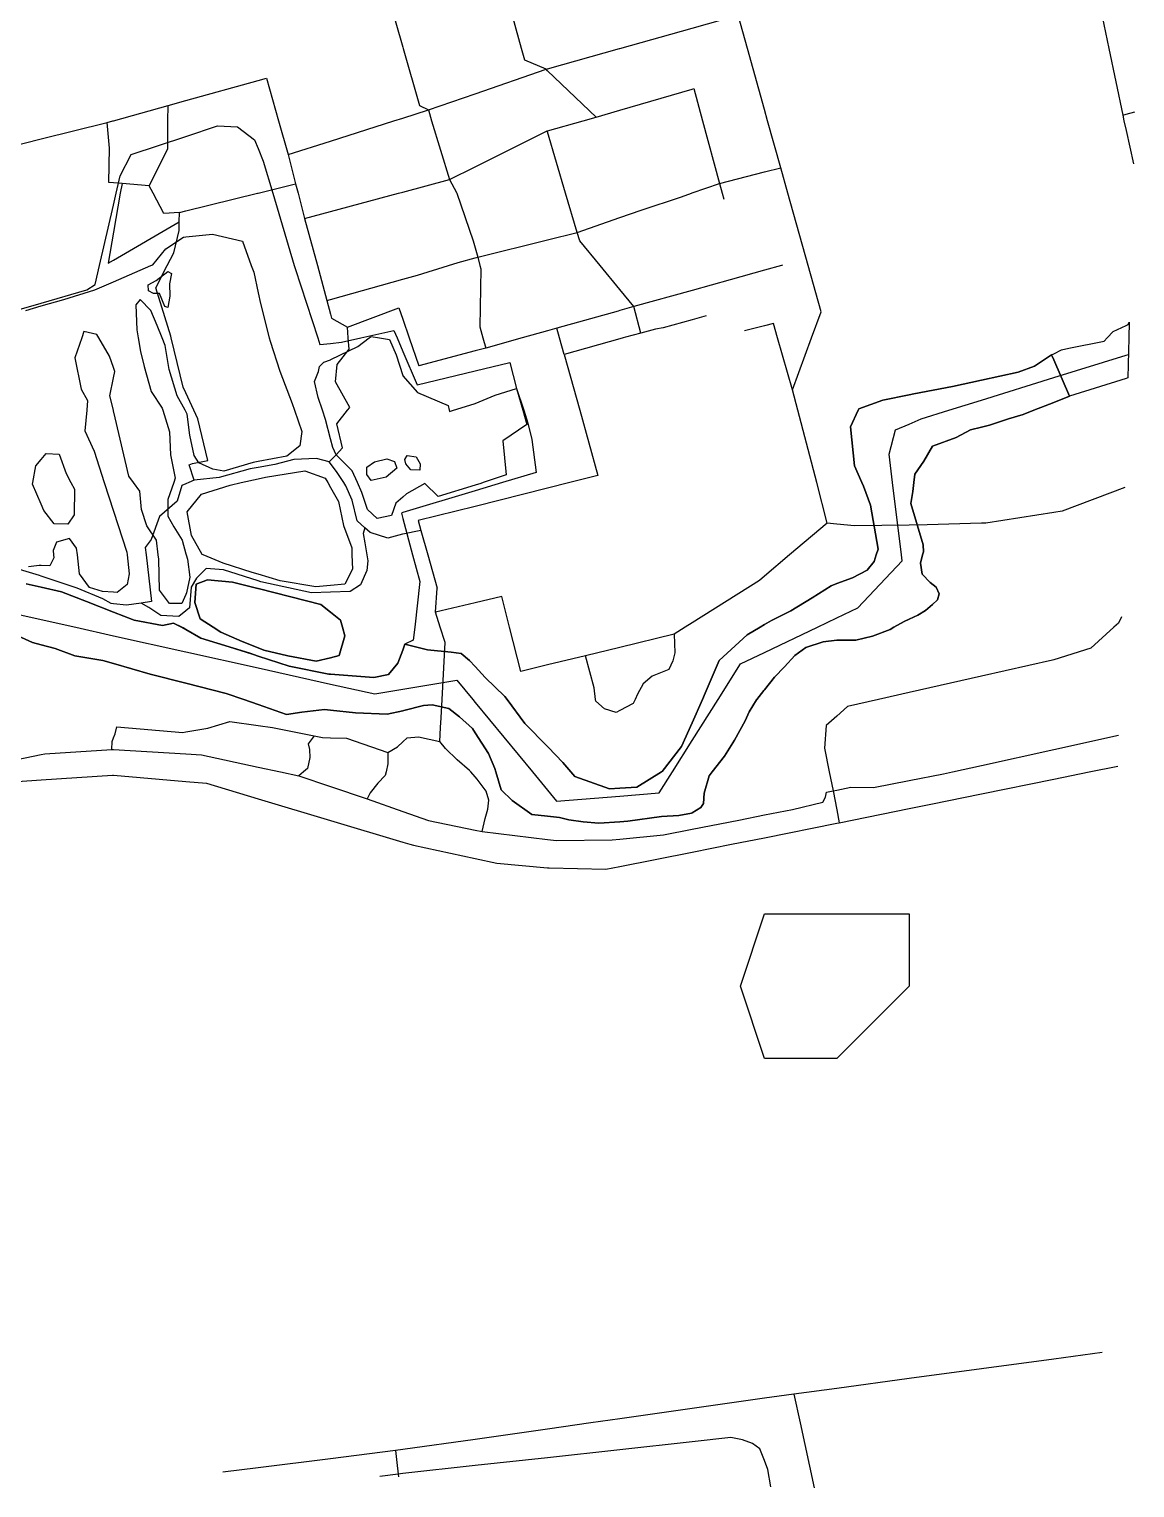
# Model space of a CAD drawing. Header units: millimetres. Extents: x 2 to 912, y 3 to 922.
# Drawn here: x 445 to 904, y 3 to 608 of the extents above; entities that cross this region are included whole.
import ezdxf

# ---------------------------------------------------------------- set-up
doc = ezdxf.new("R2010")
doc.units = ezdxf.units.MM

msp = doc.modelspace()

# ---------------------------------------------------------------- linework, layer by layer
at = {"layer": 'contours', "elevation": 8}
msp.add_lwpolyline([(780, 181.18), (780, 181.18), (750, 181.18), (750, 181.18), (740, 211.18), (750, 241.18), (750, 241.18), (780, 241.18), (810, 241.18), (810, 241.18), (810, 211.18), (810, 211.18), (780, 181.18)], dxfattribs=at)
at = {"layer": 'major_roads'}
for points in [[(821.5596, 914.7584, 2.477), (824.8285, 905.2018, 2.6166), (826.3463, 900, 2.6947), (835.0995, 870, 3.1094), (836.768, 864.2816, 3.1381), (840, 853.0417, 3.1887), (843.7501, 840, 3.2506), (844.1435, 838.632, 3.2416), (854.013, 810, 3.0497), (855.2759, 806.3362, 3.0073), (859.7404, 780, 2.6376), (862.477, 763.8567, 2.5548), (864.8246, 750, 2.4704), (869.9072, 720, 2.8723), (870, 719.4524, 2.8868), (874.9899, 690, 3.6978), (879.1152, 665.6507, 4.4127), (880.2945, 660, 4.5811), (886.5555, 630, 5.0372), (892.8165, 600, 4.8918), (898.5722, 572.4213, 4.4844), (899.1075, 570, 4.4508), (900, 565.9638, 4.3553), (903.049, 552.1742, 3.9973)], [(432.0927, 295.5258, 2.9353), (450, 296.7024, 3.0885), (479.64, 298.6498, 3.4355), (480, 298.6194, 3.4393), (510, 296.0806, 3.661), (518.5027, 295.361, 3.6602), (540, 288.9009, 3.6787), (570, 279.8856, 3.5033), (600, 270.8703, 3.3503), (602.8961, 270, 3.3611), (604.3614, 269.5596, 3.3644), (630, 264.0674, 3.434), (638.9428, 262.1517, 3.5583), (660, 260.246, 3.8604), (660.6463, 260.1875, 3.8755), (684.251, 259.6152, 4.4183), (690, 260.7617, 4.5283), (720, 266.744, 5.1309), (736.3284, 270, 5.3232), (750, 272.7263, 5.4261), (780, 278.7086, 5.3089), (781.0436, 278.9167, 5.3026), (810, 284.8049, 5.1646), (819.0081, 286.6367, 5.0198), (840, 290.906, 4.7492), (870, 297.0073, 4.5182), (884.7152, 300, 4.5987), (896.5059, 302.398, 4.7096)]]:
    msp.add_polyline3d(points, dxfattribs=at)
at = {"layer": 'minor_roads'}
for points in [[(586.0108, 649.3099, 3.5324), (591.5459, 630, 3.5296), (600, 600.5068, 3.6318), (600.1453, 600, 3.633), (606.9178, 576.3733, 3.7229)], [(650.5651, 595.2069, 3.5953), (649.2451, 600, 3.5832), (644.3961, 617.607, 3.481)], [(543.412, 587.6652, 3.4287), (548.4333, 570, 3.608), (552.391, 556.0766, 3.7383), (570, 561.6574, 3.7687), (596.3228, 570, 3.7709), (600, 571.1654, 3.7712), (610.5823, 574.5193, 3.718), (630, 581.2266, 3.6317), (659.4088, 591.3849, 3.605), (660, 591.552, 3.6046), (689.8893, 600, 3.7003), (690, 600.0313, 3.7004), (720, 608.5105, 3.7114), (739.0895, 613.906, 3.6861)], [(787.2809, 402.0354, 3.2478), (780, 402.762, 3.0295), (776.0334, 403.1579, 2.9247), (771.6658, 420, 3.0743), (763.8859, 450, 3.4014), (761.6787, 458.5112, 3.4713), (769.5079, 480, 3.8574), (773.4469, 490.8114, 3.942), (768.0746, 510, 4.0058), (759.6754, 540, 4.1307), (756.7212, 550.5518, 4.1189), (751.3087, 570, 4.0997), (750, 574.7023, 4.0646), (742.9596, 600, 3.841), (739.0895, 613.906, 3.6861)], [(680.2475, 571.5487, 3.7678), (660, 590.8221, 3.6064), (659.4088, 591.3849, 3.605), (650.5651, 595.2069, 3.5953)], [(420, 554.9874, 2.6792), (450, 562.4919, 2.9078), (477.3938, 569.3444, 2.9558), (479.7584, 570, 2.9558), (480, 570.067, 2.9563), (502.617, 576.3373, 3.1133), (510, 578.3874, 3.16), (540, 586.7178, 3.4112), (543.412, 587.6652, 3.4287)], [(559.2664, 529.5284, 3.8329), (570, 532.4109, 3.8385), (598.26, 540, 3.7901), (600, 540.4673, 3.7849), (619.3426, 545.6617, 3.7025), (630, 550.9604, 3.6587), (659.8929, 565.8229, 3.6526), (660, 565.853, 3.6526), (674.7421, 570, 3.7416), (680.2475, 571.5487, 3.7678), (690, 574.4107, 3.811), (720, 583.2146, 3.9508), (720.7175, 583.4252, 3.9502)], [(720.7175, 583.4252, 3.9502), (724.335, 570, 4.061), (731.3182, 544.0839, 4.064)], [(606.9178, 576.3733, 3.7229), (610.5823, 574.5193, 3.718), (611.9543, 570, 3.731), (619.3426, 545.6617, 3.7025), (622.2849, 540.2737, 3.6899)], [(898.5722, 572.4213, 4.4844), (900, 572.7982, 4.5049), (903.6143, 573.7523, 4.5202)], [(673.4396, 520.3215, 3.5756), (672.2621, 523.7472, 3.5914), (667.4842, 540, 3.6596), (660, 565.4585, 3.6522), (659.8929, 565.8229, 3.6526)], [(552.391, 556.0766, 3.7383), (555.5428, 543.9028, 3.8364), (556.5538, 540, 3.865), (559.2664, 529.5284, 3.8329), (564.5523, 510, 3.7565), (568.4653, 495.5437, 3.6113), (570, 489.8774, 3.5557), (570.4671, 488.1529, 3.5388), (577.0297, 484.4558, 3.4915), (598.3577, 492.509, 3.5184), (600, 487.7362, 3.4738), (602.6621, 480, 3.3997), (606.6383, 468.4445, 3.2662)], [(731.3182, 544.0839, 4.064), (750, 548.8405, 4.1473), (756.7212, 550.5518, 4.1189)], [(622.2849, 540.2737, 3.6899), (622.3789, 540, 3.6895), (629.1692, 520.2174, 3.5793)], [(698.7852, 532.9107, 3.7691), (715.5534, 538.5446, 3.9504)], [(715.5534, 538.5446, 3.9504), (719.6955, 540, 3.9979), (720, 540.107, 4.0006), (731.3182, 544.0839, 4.064)], [(731.3182, 544.0839, 4.064), (732.4144, 540, 4.0685), (733.0832, 537.5084, 4.0527)], [(622.9442, 511.2379, 3.5697), (630, 513.1471, 3.5467), (631.1228, 513.4509, 3.5468), (660, 520.6783, 3.5477), (672.2621, 523.7472, 3.5914), (690, 529.8755, 3.679), (698.7852, 532.9107, 3.7691)], [(698.7103, 482.0186, 3.2142), (695.7776, 493.0054, 3.3478), (690, 500.0705, 3.4101), (681.8801, 510, 3.5293), (673.4396, 520.3215, 3.5756)], [(629.1692, 520.2174, 3.5793), (630, 517.3399, 3.5639), (631.1228, 513.4509, 3.5468), (631.9931, 510, 3.5317), (632.3293, 508.6666, 3.5218)], [(606.0825, 506.0437, 3.6058), (618.9257, 510, 3.5823), (622.9442, 511.2379, 3.5697)], [(632.3293, 508.6666, 3.5218), (631.9949, 484.5211, 3.3492)], [(757.4858, 510.1197, 3.993), (757.0584, 510, 3.9918), (750, 508.0231, 3.96), (735.7737, 504.0387, 3.7819)], [(568.4653, 495.5437, 3.6113), (570, 495.9721, 3.6121), (600, 504.3459, 3.6167), (606.0825, 506.0437, 3.6058)], [(735.7737, 504.0387, 3.7819), (720, 499.6874, 3.5709), (695.7776, 493.0054, 3.3478), (690, 491.3227, 3.2964), (689.3027, 491.1196, 3.2949)], [(689.3027, 491.1196, 3.2949), (663.8658, 483.9831, 3.2702), (660, 482.9095, 3.2713), (649.5229, 480, 3.2728), (634.3652, 475.7906, 3.2597)], [(631.9949, 484.5211, 3.3492), (633.2223, 480, 3.3137), (634.3652, 475.7906, 3.2597), (630, 474.6341, 3.2597), (606.6383, 468.4445, 3.2662)], [(666.9482, 473.1599, 3.1158), (665.0002, 480, 3.2303), (663.8658, 483.9831, 3.2702)], [(707.9459, 484.2133, 3.2862), (704.7805, 483.5523, 3.2625)], [(761.6787, 458.5112, 3.4713), (755.454, 480, 3.6976), (753.7433, 485.9055, 3.7391), (750, 484.9888, 3.6934), (741.7356, 482.9649, 3.5743)], [(692.3606, 480.2877, 3.1632), (691.3348, 480, 3.155), (690, 479.6256, 3.1429), (666.9482, 473.1599, 3.1158)], [(704.7805, 483.5523, 3.2625), (698.7103, 482.0186, 3.2142), (692.3606, 480.2877, 3.1632)], [(666.9482, 473.1599, 3.1158), (673.3684, 450, 2.7197), (680.8717, 422.9331, 2.1921), (669.2065, 420, 2.2032), (660, 417.6851, 2.2248), (630, 410.1418, 2.4687), (606.3744, 404.2014, 2.605), (607.5036, 400.1631, 2.5647), (610.3568, 390, 2.4626), (614.2218, 376.2326, 2.4253)], [(899.5332, 417.962, 4.3683), (873.5058, 408.1004, 4.7971), (870, 407.5519, 4.8275), (841.8298, 403.1451, 4.6678), (840, 403.0954, 4.6536), (817.4343, 402.4822, 4.1403)], [(776.0334, 403.1579, 2.9247), (760.438, 390, 2.2767), (750, 381.1934, 1.999), (747.8929, 379.4157, 1.9742), (720, 361.8553, 1.7075), (717.0531, 360, 1.715), (712.5917, 357.1912, 1.782), (690, 351.6621, 1.8777), (675.8288, 348.1938, 2.0093), (660, 344.3554, 2.137), (649.0036, 341.6889, 2.2829), (644.3028, 360, 2.053), (641.0348, 372.73, 2.1151), (630, 370.1409, 2.2526), (613.5086, 366.2716, 2.4292)], [(817.4424, 402.482, 4.1405), (810, 402.3718, 3.97), (787.2809, 402.0354, 3.2478)], [(617.5461, 353.7026, 2.4506), (615.5232, 360, 2.4027), (613.5086, 366.2716, 2.4292), (614.2218, 376.2326, 2.4253)], [(898.1294, 364.3713, 5.2858), (896.8223, 361.7203, 5.2891), (894.9228, 360, 5.2759), (885.3044, 351.2889, 5.0643), (870, 346.5059, 4.799), (869.4335, 346.3288, 4.7871), (840, 339.665, 4.2469), (810, 332.8729, 3.7057), (797.3106, 330, 3.4722), (784.3801, 327.0725, 3.3272), (780, 323.157, 3.4029), (775.6265, 319.2474, 3.5152), (774.9368, 309.8717, 3.8921), (776.8877, 300, 4.3125), (778.4411, 292.1394, 4.6849), (780, 284.2188, 5.0576), (781.0436, 278.9167, 5.3026)], [(615.8854, 322.3838, 2.8441), (616.2892, 330, 2.7361), (617.5461, 353.7026, 2.4506)], [(890.1351, 59.1989, 3.3663), (870, 56.4834, 3.61), (840, 52.4375, 3.9026), (810, 48.3915, 3.9971), (780, 44.3456, 3.8602), (762.2409, 41.9505, 3.682), (750, 40.2142, 3.5643), (720, 35.9588, 3.1887), (690, 31.7034, 2.8186), (677.9912, 30, 2.7012), (660, 27.448, 2.5024), (630, 23.1926, 2.4098), (600, 18.9372, 2.5622), (596.9877, 18.5099, 2.5824), (570, 15.1297, 2.7767), (540, 11.3722, 2.8755), (525.2948, 9.5304, 2.8969)], [(762.2409, 41.9505, 3.682), (764.8229, 30, 3.5304), (770.6362, 3.0942, 3.1608)], [(752.5721, 3.5681, 3.0761), (751.4606, 10.7033, 3.1716), (750, 14.3942, 3.2158), (748.0687, 19.2745, 3.2633), (745.0249, 21.4098, 3.2606), (740.9348, 23.0516, 3.2401), (736.0586, 23.9606, 3.2011), (720, 22.1948, 3.0003), (690, 18.8959, 2.5798), (660, 15.597, 2.2474), (630, 12.2981, 2.1898), (600, 8.9993, 2.3864), (598.0242, 8.782, 2.4018), (590.4874, 7.8201, 2.4587)], [(596.9877, 18.5099, 2.5824), (597.5059, 13.6413, 2.4922), (598.0242, 8.782, 2.4018), (598.1485, 7.6191, 2.3802)]]:
    msp.add_polyline3d(points, dxfattribs=at)
at = {"layer": 'parks'}
msp.add_polyline3d([(420, 485.8545, 2.6479), (450, 494.4642, 3.1277), (468.9203, 499.8942, 3.3909), (472.3365, 502.1112, 3.4491), (474.1691, 510, 3.5334), (480, 535.0992, 3.4525), (481.1385, 540, 3.4308), (482.8104, 547.1966, 3.3328), (487.3767, 556.0242, 3.2363), (510, 563.5846, 3.3269), (523.1431, 567.9769, 3.405), (531.3886, 567.5094, 3.496), (538.4817, 562.1893, 3.6231), (540, 558.5096, 3.6743), (542.1247, 553.3603, 3.7311), (546.0809, 540, 3.8601), (554.9644, 510, 3.7824), (555.3314, 508.7606, 3.7691), (564.7475, 480, 3.4715), (565.6299, 477.3048, 3.4402), (570, 477.7376, 3.4396), (574.6133, 478.1946, 3.436), (582.5318, 480, 3.4405), (596.2713, 483.1327, 3.4416), (597.6027, 480, 3.4119), (600, 474.3591, 3.3493), (605.8968, 460.4839, 3.1848), (630, 466.2843, 3.1631), (644.4426, 469.7599, 3.1478), (647.2039, 459.0101, 2.9887), (650.1385, 450, 2.8454), (651.9031, 444.5823, 2.7437), (653.5683, 437.8978, 2.6193), (655.3318, 424.1887, 2.3716), (641.4029, 420, 2.4375), (630, 416.571, 2.5217), (600, 407.5495, 2.6804), (599.4023, 407.3698, 2.681), (600, 405.1456, 2.6621), (604.0697, 390, 2.5137), (607.0437, 378.9321, 2.4954), (604.9339, 360, 2.5312), (604.3308, 354.5886, 2.5957), (600.8886, 352.921, 2.6534), (600, 350.5562, 2.688), (597.9295, 345.0464, 2.766), (594.0283, 340.3401, 2.8559), (587.9847, 339.2058, 2.932), (577.1803, 339.9914, 3.0376), (570, 340.5251, 3.1072), (569.2526, 340.5806, 3.1115), (552.7997, 343.9047, 3.1806), (540, 347.9522, 3.2157), (516.2368, 355.4666, 3.1597), (510, 358.917, 3.1272), (508.0423, 360, 3.1095), (504.9063, 361.7349, 3.0839), (500.2959, 360.7677, 3.0833), (488.535, 362.9364, 3.0341), (480, 366.2811, 2.9816), (468.8473, 370.6517, 2.9068), (458.3632, 374.7215, 2.8392), (450, 376.6256, 2.7992), (443.7268, 378.0538, 2.7887)], dxfattribs=at)
at = {"layer": 'paths'}
for points in [[(502.5087, 558.3616, 3.3322), (502.5788, 570, 3.1705), (502.617, 576.3373, 3.1133)], [(478.3248, 558.6799, 3.1221), (477.3938, 569.3444, 2.9558)], [(478.0241, 544.4482, 3.3361), (478.3248, 558.6799, 3.1221)], [(494.812, 543.1335, 3.4862), (502.5087, 558.3616, 3.3322)], [(507.3961, 532.0423, 3.6697), (500.9346, 531.5886, 3.6255), (496.4738, 540, 3.5438), (494.812, 543.1335, 3.4862), (483.518, 544.0157, 3.387), (480, 544.2926, 3.3558), (478.0241, 544.4482, 3.3361)], [(483.518, 544.0157, 3.387), (482.8176, 540, 3.4432), (480, 523.8436, 3.5216), (477.7601, 511, 3.5726), (480, 512.2964, 3.5925), (507.2925, 528.0921, 3.6915)], [(507.2008, 524.5974, 3.7108), (507.2925, 528.0921, 3.6915), (507.3961, 532.0423, 3.6697), (510, 532.6837, 3.6849), (539.6996, 540, 3.8552), (540, 540.074, 3.8566), (555.5428, 543.9028, 3.8364)], [(512.7834, 427.8432, 2.8532), (519.1318, 429.2114, 2.8734), (514.9425, 446.4534, 3.0468), (513.3088, 450, 3.0807), (510, 457.183, 3.1867), (508.9014, 459.5679, 3.2187), (503.9699, 480, 3.5044), (503.8048, 480.6843, 3.5095), (497.4956, 500.8094, 3.6471), (502.3118, 510, 3.7604), (505.0584, 515.2412, 3.7493), (507.2008, 524.5974, 3.7108)], [(572.7259, 469.0176, 3.3397), (577.7517, 475.3592, 3.3996), (577.3833, 480, 3.4503), (577.0297, 484.4558, 3.4915)], [(725.8324, 489.0831, 3.4773), (720, 487.4952, 3.3901), (707.9459, 484.2133, 3.2862)], [(569.4705, 428.6072, 2.9156), (570, 429.1319, 2.9215), (572.3877, 431.4977, 2.9422), (575.0236, 434.4327, 2.9685), (572.652, 444.3445, 3.0745), (577.058, 450, 3.1274), (577.9564, 451.1531, 3.1387), (572.1092, 461.8164, 3.2623), (572.7259, 469.0176, 3.3397)], [(607.5036, 400.1631, 2.5647), (600, 398.6093, 2.6123), (599.8093, 398.5698, 2.6128), (593.7122, 396.9346, 2.6272), (586.3877, 399.2845, 2.6736), (584.2438, 401.2567, 2.6939), (581.114, 404.1104, 2.7216), (578.9263, 412.7245, 2.7742), (576.4002, 418.5945, 2.8095), (575.4855, 420, 2.818), (572.73, 424.2341, 2.8666), (570, 427.8968, 2.9088), (569.4705, 428.6072, 2.9156), (564.1312, 430.0122, 2.9251), (554.7976, 429.6245, 2.9123), (546.8467, 427.4799, 2.8815), (540, 426.2756, 2.8614), (536.6773, 425.6912, 2.852), (523.7806, 422.1045, 2.8028), (513.4908, 420.9607, 2.7833), (511.1768, 420, 2.7718), (510, 419.5114, 2.7714), (508.3493, 418.8261, 2.7682), (506.3441, 412.2379, 2.7693)], [(513.4908, 420.9607, 2.7833), (511.373, 427.3129, 2.8464), (512.7834, 427.8432, 2.8532)], [(506.3441, 412.2379, 2.7693), (499.0676, 405.9554, 2.7605), (495.6612, 396.4184, 2.7645)], [(584.2438, 401.2567, 2.6939), (583.5031, 398.8672, 2.6831), (584.3056, 394.9956, 2.6572), (584.9657, 390.9231, 2.6302), (585.1193, 390, 2.624), (585.5235, 387.5695, 2.6306), (585.1029, 383.5347, 2.6477), (582.4844, 377.5671, 2.6879), (578.1591, 374.8531, 2.731), (570, 374.5485, 2.7932), (562.0634, 374.2521, 2.8336), (541.0586, 378.8396, 2.895), (540, 379.1851, 2.8965), (525.6274, 383.8761, 2.8568), (518.4788, 384.3148, 2.8536), (514.4347, 380.3192, 2.8958), (512.1428, 376.6497, 2.9354), (511.4653, 368.0549, 3.0267), (510, 366.8627, 3.0409), (507.102, 364.5048, 3.0596), (499.6855, 364.8854, 3.0391), (494.6152, 368.2364, 2.9934), (491.4901, 370.0391, 2.9684)], [(495.6612, 396.4184, 2.7645), (493.192, 393.0698, 2.7641), (493.5403, 390, 2.7683), (495.7358, 370.6439, 2.9711), (491.4901, 370.0391, 2.9684), (485.4215, 369.1845, 2.9643), (480, 369.7245, 2.9475), (478.9564, 369.8284, 2.9435), (475.5372, 371.8062, 2.9144), (464.9074, 376.1681, 2.8433), (450, 381.1901, 2.7578), (449.2484, 381.4433, 2.7559), (430.7464, 386.9698, 2.7197)], [(712.5917, 357.1912, 1.782), (712.7899, 349.3548, 1.9803), (712.0487, 346.0259, 2.0624), (710.3096, 342.5, 2.1458), (703.3519, 339.7526, 2.1904), (699.6919, 336.5467, 2.2534), (697.3502, 332.2088, 2.3455), (696.3337, 330, 2.3922), (695.5697, 328.3399, 2.4469), (690, 325.4872, 2.5143), (688.4349, 324.6857, 2.5402), (683.6048, 326.1144, 2.4915), (680.0657, 329.3695, 2.3907), (679.9788, 330, 2.3714), (679.3062, 334.8861, 2.2711), (675.8288, 348.1938, 2.0093)], [(420, 300.9879, 2.8681), (450, 307.1658, 3.1338), (451.5622, 307.4875, 3.1496), (479.2494, 309.3002, 3.4139), (479.3692, 312.6361, 3.4054), (480, 314.1854, 3.4063), (480.6806, 315.857, 3.4051), (481.4006, 318.6841, 3.4002), (508.7546, 316.4134, 3.5568), (510, 316.6201, 3.5623), (519.0594, 318.1241, 3.5424), (528.301, 320.8487, 3.5132), (540, 319.2093, 3.511), (545.9387, 318.3771, 3.4755), (563.228, 314.9288, 3.3782), (566.6249, 314.2538, 3.3587), (570, 314.1653, 3.3355), (576.6922, 313.9898, 3.2766), (593.8442, 308.0804, 3.1803), (597.7716, 310.3956, 3.1244), (600, 312.5078, 3.0832), (601.7533, 314.1697, 3.0536), (606.5418, 314.537, 3.0162), (615.3298, 312.586, 2.9814), (615.685, 318.4362, 2.8995)], [(615.685, 318.4362, 2.8995), (615.8854, 322.3838, 2.8441)], [(479.2494, 309.3002, 3.4139), (480, 309.2552, 3.4211), (510, 307.4576, 3.621), (516.5172, 307.067, 3.6181), (540, 301.9992, 3.6352), (549.2637, 300, 3.5816), (556.8443, 298.3641, 3.5312), (570, 293.9465, 3.4515), (585.2669, 288.8201, 3.3668), (600, 283.6137, 3.2911), (610.5972, 279.8689, 3.3108), (630, 275.831, 3.36), (632.8924, 275.2291, 3.3954), (660, 271.9809, 3.7338), (663.7931, 271.5264, 3.815), (686.8555, 271.824, 4.2399), (690, 272.1316, 4.2887), (708.1564, 273.9071, 4.6195), (720, 276.2312, 4.7735), (739.3063, 280.0198, 4.9061), (750, 282.1515, 4.9656), (761.5731, 284.4586, 4.9277), (774.1792, 287.4301, 4.8716), (775.3318, 289.5204, 4.7831), (775.7735, 291.5922, 4.6907), (778.4411, 292.1394, 4.6849), (780, 292.457, 4.6818), (785.8695, 293.6529, 4.6656), (795.2883, 293.5921, 4.7297), (810, 296.4305, 4.7161), (824.2168, 299.1733, 4.5862), (827.942, 300, 4.5558), (840, 302.6758, 4.5109), (870, 309.3332, 4.5336), (896.8436, 315.2901, 4.8644)], [(563.228, 314.9288, 3.3782), (560.7375, 311.6923, 3.4177), (561.3205, 309.296, 3.4299), (561.3701, 305.9557, 3.4522), (560.4117, 301.4235, 3.49), (558.7519, 300, 3.5119), (556.8443, 298.3641, 3.5312)], [(632.8924, 275.2291, 3.3954), (634.199, 280.7289, 3.3392), (635.2034, 284.5531, 3.2979), (635.6174, 288.3369, 3.2512), (634.5528, 292.0666, 3.1981), (630.8082, 297.0291, 3.1262), (630, 297.9414, 3.1141), (628.1764, 300, 3.0987), (627.6956, 300.5427, 3.0921), (622.4753, 304.9486, 3.0483), (617.6354, 309.6981, 3.0066), (615.3298, 312.586, 2.9814)], [(593.8442, 308.0804, 3.1803), (593.7837, 303.3107, 3.2271), (593.0217, 300, 3.2647), (592.6814, 298.5217, 3.2737), (589.6931, 295.382, 3.3085), (586.4298, 291.3008, 3.3485), (585.2669, 288.8201, 3.3668)]]:
    msp.add_polyline3d(points, dxfattribs=at)
at = {"layer": 'water'}
for points in [[(443.6327, 491.3777, 3.0142), (450, 493.2423, 3.1197), (459.3733, 495.9872, 3.2485), (472.2699, 499.8807, 3.431), (480, 503.2561, 3.5515), (495.4443, 510, 3.7131), (496.2608, 510.3565, 3.7166), (501.674, 517.0041, 3.7154), (509.0329, 521.8149, 3.7397), (510, 521.9072, 3.746), (521.042, 522.9601, 3.776), (533.4393, 520.133, 3.8173), (537.1265, 510, 3.8219), (538.1377, 507.2211, 3.7931), (540, 498.6924, 3.7031), (540.9626, 494.284, 3.6546), (544.5827, 480, 3.4991), (544.942, 478.5821, 3.481), (549.0068, 466.1333, 3.3241), (554.0726, 452.7654, 3.1625), (555.023, 450, 3.13), (558.0401, 441.2213, 3.0383), (557.2365, 435.2061, 2.9739), (551.8302, 430.9765, 2.9241), (540, 428.7752, 2.889), (537.9428, 428.3924, 2.8828), (525.6979, 424.7235, 2.8321), (521.2088, 425.6133, 2.8377), (515.3667, 428.1568, 2.8588), (513.4774, 431.2198, 2.8884), (511.6973, 439.6745, 2.9728), (510.571, 448.4375, 3.0604), (510, 449.4697, 3.07), (509.7066, 450, 3.0742), (506.3785, 456.0161, 3.1533), (503.0411, 466.9577, 3.3033), (501.4291, 476.8961, 3.4431), (500.1837, 480, 3.4818), (498.0953, 485.2054, 3.5148), (495.5113, 491.3281, 3.552), (491.1182, 495.8705, 3.5629), (489.1879, 493.6797, 3.5319), (489.6201, 483.3816, 3.4475), (490.2244, 480, 3.4224), (491.2249, 474.4014, 3.3492), (492.7473, 468.1206, 3.2682), (495.5754, 457.769, 3.133), (500.1093, 450.8976, 3.0511), (500.3919, 450, 3.0389), (503.2091, 441.0505, 2.9618), (503.6683, 431.4771, 2.8693), (505.6096, 421.7813, 2.7786), (505.0029, 420, 2.7595), (502.5923, 412.9223, 2.7607), (502.485, 406.0611, 2.7671), (504.9517, 401.625, 2.7759), (508.455, 396.0828, 2.7869), (510, 390.4984, 2.7939), (510.1379, 390, 2.7943), (510.6375, 388.1943, 2.8136), (511.66, 380.7082, 2.8928), (510.2718, 374.2526, 2.962), (510, 373.6355, 2.9687), (508.3405, 369.8668, 3.0054), (503.1826, 369.8812, 2.9945), (499.1277, 375.3169, 2.9296), (498.7481, 388.2364, 2.7948), (498.5464, 390, 2.7762), (497.8551, 396.0447, 2.7687), (493.8551, 402.037, 2.7548), (491.5801, 408.8584, 2.7423), (490.8433, 416.4672, 2.7314), (488.3043, 420, 2.7212), (486.3808, 422.6763, 2.7408), (480.6863, 446.8498, 2.9368), (480, 449.6975, 2.959), (479.9271, 450, 2.9611), (478.4733, 456.0319, 3.03), (480, 463.4363, 3.1407), (480.5543, 466.1246, 3.1793), (480, 467.7589, 3.1983), (478.3964, 472.4871, 3.2453), (473.8863, 480, 3.2944), (473.0753, 481.3509, 3.296), (467.7163, 482.6169, 3.2464), (466.805, 480, 3.2167), (463.945, 471.7874, 3.093), (466.5423, 458.7911, 2.9683), (469.2522, 454.0882, 2.9344), (468.898, 450, 2.8831), (468.1523, 441.3935, 2.8151), (471.9298, 433.0724, 2.7738), (476.1709, 420, 2.6882), (480, 408.1976, 2.7197), (485.552, 391.0845, 2.7542), (485.6663, 390, 2.7559), (486.4891, 382.1869, 2.8358), (485.5967, 377.7088, 2.8791), (481.5049, 374.3562, 2.9047), (480, 374.4881, 2.9004), (475.4485, 374.8871, 2.8841), (470.0569, 376.4516, 2.8544), (465.9506, 382.084, 2.7899), (465.0118, 390, 2.7124), (464.6814, 392.7854, 2.7056), (461.7852, 396.8514, 2.6892), (456.3755, 395.2634, 2.6791), (454.9391, 391.8969, 2.6843), (455.1504, 390, 2.6897), (455.2789, 388.8467, 2.7006), (453.609, 385.505, 2.7274), (450, 385.5922, 2.7179), (449.1237, 385.6133, 2.7183), (444.7186, 385.0872, 2.726)], [(494.3148, 502.0275, 3.6366), (497.6531, 503.735, 3.6737), (502.5231, 507.5229, 3.7399), (504.0519, 506.7201, 3.7432), (503.171, 502.3718, 3.6985), (503.2962, 497.2996, 3.6543), (502.5842, 492.6214, 3.6081), (501.2393, 493.0473, 3.6033), (499.0619, 498.3594, 3.636), (496.6001, 498.3681, 3.62), (494.5734, 499.5746, 3.6172), (494.3148, 502.0275, 3.6366)], [(901.3287, 486.5019, 2.9278), (901.1584, 480, 2.8955), (900.7244, 463.433, 3.1709), (900, 463.2048, 3.1746), (876.499, 455.8001, 3.679), (870, 470.8461, 3.4681), (869.0711, 472.9966, 3.4358), (870, 473.4501, 3.4133), (873.1758, 475.0004, 3.3382), (876.2936, 475.6906, 3.2825), (890.8364, 478.6486, 3.0359), (892.0894, 480, 2.9957), (894.5662, 482.6712, 2.9731), (900, 485.1978, 2.9213), (900.8339, 485.5856, 2.9233), (901.3287, 486.5019, 2.9278)], [(900.7244, 463.433, 3.1709), (900, 463.2048, 3.1746), (876.499, 455.8001, 3.679), (870, 470.8461, 3.4681), (869.0711, 472.9966, 3.4358), (870, 473.4501, 3.4133), (873.1758, 475.0004, 3.3382), (876.2936, 475.6906, 3.2825), (890.8364, 478.6486, 3.0359), (892.0894, 480, 2.9957), (894.5662, 482.6712, 2.9731), (900, 485.1978, 2.9213), (900.8339, 485.5856, 2.9233), (901.3287, 486.5019, 2.9278)], [(563.3611, 461.897, 3.2683), (565.021, 466.0946, 3.315), (565.3978, 468.1495, 3.3378), (567.1873, 469.8977, 3.356), (570, 470.9414, 3.3653), (570.1137, 470.9835, 3.3655), (581.3312, 476.4186, 3.4045), (586.0938, 480, 3.4337), (586.8649, 480.5798, 3.4374), (590.3068, 480, 3.4257), (594.5158, 479.291, 3.4103), (597.19, 472.9149, 3.3393), (599.9445, 464.3696, 3.2466), (600, 464.3066, 3.2459), (606.0901, 457.3909, 3.1515), (618.7747, 451.9708, 3.0429), (619.2614, 450, 3.0191), (619.3804, 449.5181, 3.0123), (620.978, 450, 3.012), (629.5918, 452.5986, 3.0064), (630, 452.7678, 3.0067), (638.3485, 456.2288, 2.9999), (647.2039, 459.0101, 2.9887), (649.7811, 450, 2.8477), (651.4631, 444.1194, 2.7391), (641.4591, 437.248, 2.7038), (642.8362, 423.27, 2.4745), (633.3377, 420, 2.5171), (632.4178, 419.6833, 2.5234), (630, 418.9315, 2.5412), (614.7082, 414.1765, 2.6187), (609.1266, 419.5779, 2.7034), (601.523, 415.285, 2.7277), (600, 413.9723, 2.7293), (597.0302, 411.4127, 2.718), (595.3549, 406.3226, 2.6865), (589.3805, 405.0562, 2.6982), (585.3369, 408.771, 2.7342), (582.9408, 415.9025, 2.7818), (581.1631, 420, 2.8081), (579.051, 424.8682, 2.8626), (572.3877, 431.4977, 2.9422), (570.903, 434.5966, 2.9764), (570, 438.153, 3.0143), (567.9837, 446.0946, 3.095), (566.6596, 450, 3.1348), (564.8593, 455.3099, 3.1938), (563.3611, 461.897, 3.2683)], [(436.9232, 366.1041, 2.8934), (450, 363.1901, 2.9211), (464.316, 360, 2.9948), (480, 356.5051, 3.0805), (510, 349.82, 3.2371), (540, 343.135, 3.274), (570, 336.4499, 3.155), (588.3541, 332.36, 3.0022), (600, 334.3342, 2.8546), (622.328, 338.1192, 2.5795), (629.0328, 330, 2.6087), (630, 328.8288, 2.6182), (653.8068, 300, 3.1237), (660, 292.5003, 3.2932), (663.779, 287.9241, 3.439), (690, 289.9839, 3.7011), (706.3027, 291.2645, 3.9134), (711.8132, 300, 3.6479), (720, 312.9781, 3.2116), (730.7377, 330, 2.6009), (740.0843, 344.8167, 2.3113), (750, 349.5416, 2.2907), (771.948, 360, 2.494), (780, 363.8369, 2.6841), (788.7053, 367.985, 2.9658), (807.0806, 387.5002, 3.7067), (806.7784, 390, 3.7213), (803.1522, 420, 3.9738), (801.7269, 431.7914, 3.9944), (804.2907, 441.8342, 4.0958), (810, 444.2873, 4.2092), (815.002, 446.4365, 4.2272), (826.4714, 450, 4.2363), (840, 454.2033, 4.1761), (870, 463.5242, 3.6221), (900, 472.8451, 3.0144), (900.9789, 473.1492, 3.0094)], [(443.7268, 378.0538, 2.7887), (450, 376.6256, 2.7992), (458.3632, 374.7215, 2.8392), (468.8473, 370.6517, 2.9068), (480, 366.2811, 2.9816), (488.535, 362.9364, 3.0341), (500.2959, 360.7677, 3.0833), (504.9063, 361.7349, 3.0839), (508.3145, 360, 3.1101), (508.9132, 359.6953, 3.1152), (510, 359.0677, 3.1253), (516.2368, 355.4666, 3.1597), (536.4793, 349.2063, 3.2056), (540, 348.0627, 3.2143), (552.7997, 343.9047, 3.1806), (569.2526, 340.5806, 3.1115), (570, 340.5251, 3.1072), (577.1803, 339.9914, 3.0376), (587.9847, 339.2058, 2.932), (594.0283, 340.3401, 2.8559), (597.9295, 345.0464, 2.766), (600, 350.5562, 2.688), (600.8886, 352.921, 2.6534), (610.2567, 350.6198, 2.5697), (620.1119, 349.6546, 2.468), (624.2301, 349.0908, 2.4278), (627.7054, 346.1723, 2.424), (630, 343.6521, 2.4297), (634.108, 339.1404, 2.4504), (642.3697, 331.2785, 2.4939), (643.3076, 330, 2.5059), (650.5999, 320.0599, 2.6751), (660, 310.5839, 2.87), (660.281, 310.3006, 2.8784), (666.3859, 303.9183, 3.0787), (669.7333, 300, 3.2098), (671.3357, 298.1244, 3.271), (685.7216, 292.9294, 3.5585), (690, 293.2261, 3.5944), (697.1081, 293.7191, 3.6833), (707.3217, 300, 3.591), (707.5525, 300.1419, 3.5885), (715.6404, 310.5887, 3.2681), (720, 320.3925, 2.9031), (724.2723, 330, 2.5421), (725.4277, 332.5983, 2.4852), (731.2482, 346.1644, 2.1904), (742.8687, 356.8069, 2.0368), (748.1788, 360, 2.0119), (750, 361.0951, 2.0293), (752.8582, 362.8138, 2.0888), (760.8881, 366.7422, 2.2671), (769.7983, 372.2287, 2.4849), (777.7027, 377.2207, 2.6973), (780, 378.073, 2.7592), (786.5308, 380.4958, 2.9807), (792.6587, 383.6184, 3.1997), (795.4907, 387.2645, 3.3206), (796.3808, 390, 3.3721), (797.15, 392.3644, 3.4297), (793.9461, 410.5663, 3.5778), (791.1186, 418.4903, 3.6068), (790.4417, 420, 3.6092), (787.3587, 426.8758, 3.5996), (785.6872, 443.1774, 3.7556), (788.8213, 450, 3.8877), (789.0857, 450.5755, 3.8937), (799.0934, 454.201, 4.0414), (810, 456.4183, 4.1747), (811.9401, 456.8127, 4.1692), (828.0354, 459.8695, 4.1055), (840, 462.491, 4.0284), (855.2576, 465.8342, 3.7678), (862.0302, 468.2982, 3.6288), (869.0711, 472.9966, 3.4358), (870, 470.8461, 3.4681), (876.499, 455.8001, 3.679), (870, 453.2326, 3.8385), (866.4093, 451.814, 3.9102), (861.7557, 450, 4.0011), (857.3323, 448.2757, 4.087), (851.1969, 446.4089, 4.1869), (843.3645, 443.8518, 4.3043), (840, 443.0455, 4.346), (835.3875, 441.9402, 4.3372), (829.5566, 438.754, 4.3335), (819.6353, 435.0332, 4.2782), (816.1242, 428.8844, 4.257), (812.3593, 423.5234, 4.2103), (811.9252, 420, 4.2017), (811.4673, 416.2829, 4.154), (810.7489, 411.3537, 4.0866), (815.7866, 394.1268, 4.0255), (815.9061, 391.2962, 4.0025), (815.5707, 390, 3.9815), (814.6846, 386.5755, 3.9216), (815.4384, 382.0728, 3.8952), (818.7441, 378.5356, 3.9482), (821.1788, 376.5651, 3.9937), (822.392, 373.8826, 3.9985), (821.8009, 371.3496, 3.9559), (819.7328, 369.4414, 3.8798), (816.7611, 366.9336, 3.7732), (813.563, 365.027, 3.6668), (810, 363.3715, 3.5533), (807.9163, 362.4034, 3.4831), (803.7059, 360, 3.3391), (802.0898, 359.0775, 3.3015), (794.7831, 356.2555, 3.127), (787.9537, 354.7046, 2.9602), (780.2754, 354.6453, 2.7539), (780, 354.6153, 2.747), (774.3577, 354.0006, 2.648), (767.1989, 351.5839, 2.5574), (762.5422, 348.2368, 2.5414), (758.2614, 343.5218, 2.5718), (754.1615, 339.2393, 2.6073), (750, 334.0853, 2.6746), (749.7564, 333.7836, 2.6798), (746.8393, 330, 2.7473), (746.7481, 329.8817, 2.7516), (743.7054, 324.9762, 2.937), (741.9338, 321.1349, 3.0866), (737.5919, 313.1663, 3.3865), (733.4865, 306.5215, 3.6273), (728.3011, 300, 3.8463), (727.0173, 298.3854, 3.9033), (725.0301, 291.248, 4.1939), (724.7237, 286.9497, 4.3786), (723.6067, 285.2956, 4.4353), (720, 283.0221, 4.4816), (719.7818, 282.8846, 4.4835), (714.4363, 281.8993, 4.4255), (707.2596, 281.5759, 4.3034), (693.3393, 279.5877, 4.1085), (690, 279.3633, 4.0506), (681.2903, 278.7781, 3.93), (674.8527, 279.2445, 3.8139), (668.862, 280.127, 3.6967), (664.9803, 281.0938, 3.6138), (660, 281.655, 3.5261), (653.4709, 282.3907, 3.4617), (645.3736, 288.2114, 3.3058), (640.7485, 292.5366, 3.2166), (638.5833, 300, 3.1029), (638.1574, 301.4682, 3.0749), (635.5496, 307.61, 2.9622), (630, 316.2758, 2.8242), (628.8494, 318.0724, 2.8035), (623.4871, 322.9099, 2.7714), (619.1198, 326.289, 2.7608), (612.121, 327.8211, 2.8059), (608.6261, 327.5314, 2.8429), (600.3616, 325.4323, 2.9438), (600, 325.3564, 2.9479), (593.5433, 324.002, 3.0285), (580.3253, 324.4788, 3.1605), (570, 325.6385, 3.2595), (567.5763, 325.9107, 3.2743), (558.119, 324.8101, 3.3464), (551.6933, 323.8811, 3.3969), (540, 327.9389, 3.448), (534.0605, 330, 3.4417), (526.7589, 332.5338, 3.4216), (510, 336.7841, 3.3946), (495.1402, 340.5527, 3.2991), (480, 344.9068, 3.2024), (475.5672, 346.1816, 3.169), (463.9224, 348.1613, 3.0988), (455.7998, 351.1646, 3.0395), (450, 352.7296, 3.0045), (446.4456, 353.6887, 2.9924), (437.3351, 357.8062, 2.9576)], [(437.3351, 357.8062, 2.9576), (446.4456, 353.6887, 2.9924), (450, 352.7296, 3.0045), (455.7998, 351.1646, 3.0395), (463.9224, 348.1613, 3.0988), (475.5672, 346.1816, 3.169), (480, 344.9068, 3.2024), (495.1402, 340.5527, 3.2991), (510, 336.7841, 3.3946), (526.7589, 332.5338, 3.4216), (534.0605, 330, 3.4417), (540, 327.9389, 3.448), (551.6933, 323.8811, 3.3969), (558.119, 324.8101, 3.3464), (567.5763, 325.9107, 3.2743), (570, 325.6385, 3.2595), (580.3253, 324.4788, 3.1605), (593.5433, 324.002, 3.0285), (600, 325.3564, 2.9479), (600.3616, 325.4323, 2.9438), (608.6261, 327.5314, 2.8429), (612.121, 327.8211, 2.8059), (619.1198, 326.289, 2.7608), (623.4871, 322.9099, 2.7714), (628.8494, 318.0724, 2.8035), (630, 316.2758, 2.8242), (635.5496, 307.61, 2.9622), (638.1574, 301.4682, 3.0749), (638.5833, 300, 3.1029), (640.7485, 292.5366, 3.2166), (645.3736, 288.2114, 3.3058), (653.4709, 282.3907, 3.4617), (660, 281.655, 3.5261), (664.9803, 281.0938, 3.6138), (668.862, 280.127, 3.6967), (674.8527, 279.2445, 3.8139), (681.2903, 278.7781, 3.93), (690, 279.3633, 4.0506), (693.3393, 279.5877, 4.1085), (707.2596, 281.5759, 4.3034), (714.4363, 281.8993, 4.4255), (719.7818, 282.8846, 4.4835), (720, 283.0221, 4.4816), (723.6067, 285.2956, 4.4353), (724.7237, 286.9497, 4.3786), (725.0301, 291.248, 4.1939), (727.0173, 298.3854, 3.9033), (728.3011, 300, 3.8463), (733.4865, 306.5215, 3.6273), (737.5919, 313.1663, 3.3865), (741.9338, 321.1349, 3.0866), (743.7054, 324.9762, 2.937), (746.7481, 329.8817, 2.7516), (746.8393, 330, 2.7473), (749.7564, 333.7836, 2.6798), (750, 334.0853, 2.6746), (754.1615, 339.2393, 2.6073), (758.2614, 343.5218, 2.5718), (762.5422, 348.2368, 2.5414), (767.1989, 351.5839, 2.5574), (774.3577, 354.0006, 2.648), (780, 354.6153, 2.747), (780.2754, 354.6453, 2.7539), (787.9537, 354.7046, 2.9602), (794.7831, 356.2555, 3.127), (802.0898, 359.0775, 3.3015), (803.7059, 360, 3.3391), (807.9163, 362.4034, 3.4831), (810, 363.3715, 3.5533), (813.563, 365.027, 3.6668), (816.7611, 366.9336, 3.7732), (819.7328, 369.4414, 3.8798), (821.8009, 371.3496, 3.9559), (822.392, 373.8826, 3.9985), (821.1788, 376.5651, 3.9937), (818.7441, 378.5356, 3.9482), (815.4384, 382.0728, 3.8952), (814.6846, 386.5755, 3.9216), (815.5707, 390, 3.9815), (815.9061, 391.2962, 4.0025), (815.7866, 394.1268, 4.0255), (810.7489, 411.3537, 4.0866), (811.4673, 416.2829, 4.154), (811.9252, 420, 4.2017), (812.3593, 423.5234, 4.2103), (816.1242, 428.8844, 4.257), (819.6353, 435.0332, 4.2782), (829.5566, 438.754, 4.3335), (835.3875, 441.9402, 4.3372), (840, 443.0455, 4.346), (843.3645, 443.8518, 4.3043), (851.1969, 446.4089, 4.1869), (857.3323, 448.2757, 4.087), (861.7557, 450, 4.0011), (866.4093, 451.814, 3.9102), (870, 453.2326, 3.8385), (876.499, 455.8001, 3.679), (870, 470.8461, 3.4681), (869.0711, 472.9966, 3.4358)], [(869.0711, 472.9966, 3.4358), (862.0302, 468.2982, 3.6288), (855.2576, 465.8342, 3.7678), (840, 462.491, 4.0284), (828.0354, 459.8695, 4.1055), (811.9401, 456.8127, 4.1692), (810, 456.4183, 4.1747), (799.0934, 454.201, 4.0414), (789.0857, 450.5755, 3.8937), (788.8213, 450, 3.8877), (785.6872, 443.1774, 3.7556), (787.3587, 426.8758, 3.5996), (790.4417, 420, 3.6092), (791.1186, 418.4903, 3.6068), (793.9461, 410.5663, 3.5778), (797.15, 392.3644, 3.4297), (796.3808, 390, 3.3721), (795.4907, 387.2645, 3.3206), (792.6587, 383.6184, 3.1997), (786.5308, 380.4958, 2.9807), (780, 378.073, 2.7592), (777.7027, 377.2207, 2.6973), (769.7983, 372.2287, 2.4849), (760.8881, 366.7422, 2.2671), (752.8582, 362.8138, 2.0888), (750, 361.0951, 2.0293), (748.1788, 360, 2.0119), (742.8687, 356.8069, 2.0368), (731.2482, 346.1644, 2.1904), (725.4277, 332.5983, 2.4852), (724.2723, 330, 2.5421), (720, 320.3925, 2.9031), (715.6404, 310.5887, 3.2681), (707.5525, 300.1419, 3.5885), (707.3217, 300, 3.591), (697.1081, 293.7191, 3.6833), (690, 293.2261, 3.5944), (685.7216, 292.9294, 3.5585), (671.3357, 298.1244, 3.271), (669.7333, 300, 3.2098), (666.3859, 303.9183, 3.0787), (660.281, 310.3006, 2.8784), (660, 310.5839, 2.87), (650.5999, 320.0599, 2.6751), (643.3076, 330, 2.5059), (642.3697, 331.2785, 2.4939), (634.108, 339.1404, 2.4504), (630, 343.6521, 2.4297), (627.7054, 346.1723, 2.424), (624.2301, 349.0908, 2.4278), (620.1119, 349.6546, 2.468), (610.2567, 350.6198, 2.5697), (600.8886, 352.921, 2.6534), (600, 350.5562, 2.688), (597.9295, 345.0464, 2.766), (594.0283, 340.3401, 2.8559), (587.9847, 339.2058, 2.932), (577.1803, 339.9914, 3.0376), (570, 340.5251, 3.1072), (569.2526, 340.5806, 3.1115), (552.7997, 343.9047, 3.1806), (540, 348.0627, 3.2143), (536.4793, 349.2063, 3.2056), (516.2368, 355.4666, 3.1597), (510, 359.0677, 3.1253), (508.9132, 359.6953, 3.1152), (508.3145, 360, 3.1101), (504.9063, 361.7349, 3.0839), (500.2959, 360.7677, 3.0833), (488.535, 362.9364, 3.0341), (480, 366.2811, 2.9816), (468.8473, 370.6517, 2.9068), (458.3632, 374.7215, 2.8392), (450, 376.6256, 2.7992), (443.7268, 378.0538, 2.7887)], [(446.3845, 419.3542, 2.5916), (446.5018, 420, 2.5898), (447.7527, 426.8892, 2.6236), (450, 429.6068, 2.6432), (452.0211, 432.0508, 2.6661), (457.4304, 431.7787, 2.6915), (460.319, 423.7321, 2.6544), (462.2966, 420, 2.6378), (463.7725, 417.2146, 2.6493), (463.6302, 406.5596, 2.6725), (461.0608, 402.7764, 2.6735), (455.4207, 402.8686, 2.6571), (451.135, 408.4313, 2.6293), (450, 411.041, 2.6184), (446.3845, 419.3542, 2.5916)], [(585.0014, 426.4514, 2.8694), (588.2208, 428.5526, 2.8863), (593.4208, 429.8393, 2.8917), (596.5495, 428.79, 2.8755), (597.4515, 425.9389, 2.8435), (593.0202, 422.2603, 2.8115), (586.9217, 420.8763, 2.8073), (585.0483, 423.3158, 2.8363), (585.0014, 426.4514, 2.8694)], [(600.7759, 429.5813, 2.8736), (601.8457, 431.2832, 2.8854), (605.5752, 430.6739, 2.8552), (607.2418, 427.7376, 2.8106), (607.0535, 425.1755, 2.7822), (603.3751, 425.272, 2.8087), (601.3033, 427.8375, 2.8511), (600.7759, 429.5813, 2.8736)], [(510.6038, 407.8385, 2.7807), (516.47, 415.1346, 2.7787), (528.3309, 418.9345, 2.7843), (533.0086, 420, 2.787), (540, 421.5926, 2.8095), (543.0133, 422.279, 2.8205), (559.3532, 424.8081, 2.8657), (567.8007, 421.88, 2.8444), (568.8685, 420, 2.8262), (570, 418.0077, 2.8193), (573.3562, 412.0987, 2.7857), (575.42, 402.1485, 2.7325), (578.787, 392.9453, 2.6721), (578.8837, 390, 2.6563), (579.0788, 384.0647, 2.6823), (575.9452, 377.8502, 2.7324), (570, 377.3085, 2.777), (563.8968, 376.7525, 2.8084), (549.116, 379.1956, 2.8568), (540, 381.9505, 2.8716), (537.4552, 382.7195, 2.8653), (525.417, 386.6254, 2.8298), (517.1964, 390, 2.7954), (516.7279, 390.1923, 2.7952), (512.2758, 398.0288, 2.7887), (510.6038, 407.8385, 2.7807)], [(516.47, 415.1346, 2.7787), (528.3309, 418.9345, 2.7843), (533.0086, 420, 2.787), (540, 421.5926, 2.8095), (543.0133, 422.279, 2.8205), (559.3532, 424.8081, 2.8657), (567.8007, 421.88, 2.8444), (568.8685, 420, 2.8262), (570, 418.0077, 2.8193), (573.3562, 412.0987, 2.7857), (575.42, 402.1485, 2.7325), (578.787, 392.9453, 2.6721), (578.8837, 390, 2.6563), (579.0788, 384.0647, 2.6823), (575.9452, 377.8502, 2.7324), (570, 377.3085, 2.777), (563.8968, 376.7525, 2.8084), (549.116, 379.1956, 2.8568), (540, 381.9505, 2.8716), (537.4552, 382.7195, 2.8653), (525.417, 386.6254, 2.8298), (517.1964, 390, 2.7954), (516.7279, 390.1923, 2.7952), (512.2758, 398.0288, 2.7887), (510.6038, 407.8385, 2.7807), (516.47, 415.1346, 2.7787)], [(513.7422, 370.2273, 3.0016), (514.3396, 377.9221, 2.9209), (519.0284, 379.7243, 2.9002), (529.3336, 378.6821, 2.906), (539.8647, 376.0993, 2.9245), (540, 376.0653, 2.9247), (553.594, 372.6513, 2.887), (566.0363, 369.3766, 2.8449), (570, 366.25, 2.842), (574.1347, 362.9885, 2.8233), (574.9295, 360, 2.8315), (575.8908, 356.3853, 2.8636), (573.6184, 348.223, 2.9801), (570, 347.3495, 3.0271), (563.9918, 345.8991, 3.0835), (552.3054, 348.1402, 3.1332), (542.4129, 350.4551, 3.1697), (540, 351.4069, 3.1738), (533.3447, 354.032, 3.1518), (524.5368, 357.9926, 3.1169), (521.3787, 360, 3.0973), (515.8982, 363.4835, 3.0693), (513.7422, 370.2273, 3.0016)], [(524.5368, 357.9926, 3.1169), (533.3447, 354.032, 3.1518), (540, 351.4069, 3.1738), (542.4129, 350.4551, 3.1697), (552.3054, 348.1402, 3.1332), (563.9918, 345.8991, 3.0835), (570, 347.3495, 3.0271), (573.6184, 348.223, 2.9801), (575.8908, 356.3853, 2.8636), (574.9295, 360, 2.8315), (574.1347, 362.9885, 2.8233), (570, 366.25, 2.842), (566.0363, 369.3766, 2.8449), (553.594, 372.6513, 2.887), (540, 376.0653, 2.9247), (539.8647, 376.0993, 2.9245), (529.3336, 378.6821, 2.906), (519.0284, 379.7243, 2.9002), (514.3396, 377.9221, 2.9209), (513.7422, 370.2273, 3.0016), (515.8982, 363.4835, 3.0693), (521.3787, 360, 3.0973), (524.5368, 357.9926, 3.1169)]]:
    msp.add_polyline3d(points, dxfattribs=at)

doc.saveas('drawing.dxf')
